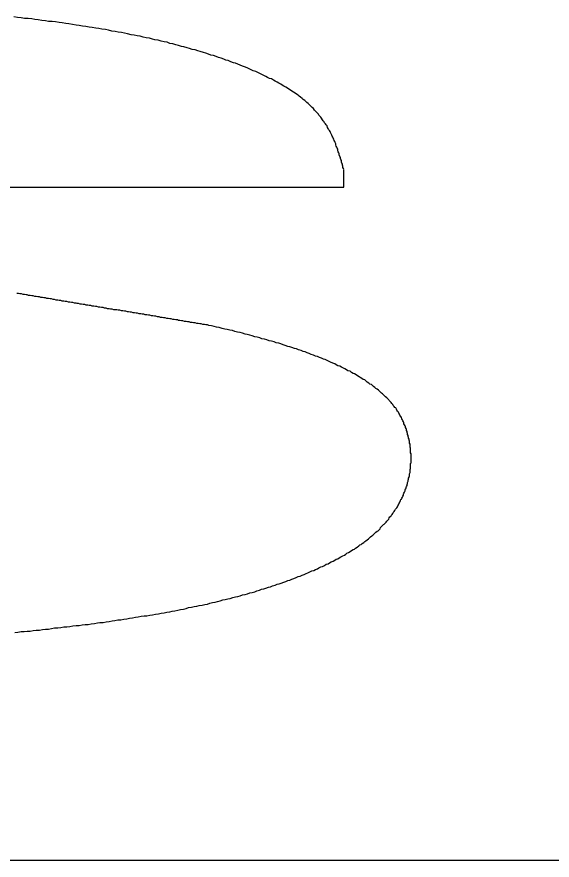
# Model space of a CAD drawing. Extents: x 79 to 369, y 158 to 363.
# Drawn here: x 133.687 to 134.738, y 353.32 to 354.976 of the extents above; entities that cross this region are included whole.
import ezdxf

# ---------------------------------------------------------------- set-up
doc = ezdxf.new("R2010")
doc.units = 0
doc.header["$MEASUREMENT"] = 0
doc.layers.get('0').update_dxf_attribs({"linetype": 'CONTINUOUS'})

msp = doc.modelspace()

# ---------------------------------------------------------------- linework, layer by layer
at = {"color": 7, "linetype": 'Continuous'}
for p, q in [((134.3287, 354.6416), (134.3287, 354.6758)), ((133.5426, 354.6416), (134.3287, 354.6416)), ((121.0119, 353.3202), (142.0119, 353.3202))]:
    msp.add_line(p, q, dxfattribs=at)
at = {"color": 7}
for points in [[(134.329, 354.676, 0), (134.328, 354.678, 0), (134.327, 354.68, 0), (134.327, 354.683, 0), (134.326, 354.685, 0), (134.326, 354.687, 0), (134.325, 354.689, 0), (134.324, 354.691, 0), (134.324, 354.694, 0), (134.323, 354.696, 0), (134.322, 354.698, 0), (134.322, 354.7, 0), (134.321, 354.702, 0), (134.32, 354.705, 0), (134.32, 354.707, 0), (134.319, 354.709, 0), (134.318, 354.711, 0), (134.317, 354.714, 0), (134.317, 354.716, 0), (134.316, 354.718, 0), (134.315, 354.72, 0), (134.314, 354.722, 0), (134.313, 354.725, 0), (134.313, 354.727, 0), (134.312, 354.729, 0), (134.311, 354.731, 0), (134.31, 354.733, 0), (134.309, 354.736, 0), (134.308, 354.738, 0), (134.307, 354.74, 0), (134.306, 354.742, 0), (134.305, 354.744, 0), (134.304, 354.746, 0), (134.303, 354.749, 0), (134.302, 354.751, 0), (134.301, 354.753, 0), (134.299, 354.755, 0), (134.298, 354.757, 0), (134.297, 354.759, 0), (134.296, 354.762, 0), (134.294, 354.764, 0), (134.293, 354.766, 0), (134.291, 354.768, 0), (134.29, 354.77, 0), (134.288, 354.772, 0), (134.287, 354.774, 0), (134.285, 354.777, 0), (134.284, 354.779, 0), (134.282, 354.781, 0), (134.28, 354.783, 0), (134.279, 354.785, 0), (134.277, 354.787, 0), (134.275, 354.789, 0), (134.273, 354.791, 0), (134.271, 354.793, 0), (134.269, 354.796, 0), (134.267, 354.798, 0), (134.265, 354.8, 0), (134.263, 354.802, 0), (134.261, 354.804, 0), (134.259, 354.806, 0), (134.256, 354.808, 0), (134.254, 354.81, 0), (134.252, 354.812, 0), (134.249, 354.814, 0), (134.247, 354.816, 0), (134.244, 354.818, 0), (134.241, 354.82, 0), (134.239, 354.822, 0), (134.236, 354.824, 0), (134.233, 354.826, 0), (134.23, 354.828, 0), (134.227, 354.83, 0), (134.224, 354.832, 0), (134.221, 354.834, 0), (134.218, 354.836, 0), (134.215, 354.838, 0), (134.211, 354.84, 0), (134.208, 354.842, 0), (134.205, 354.844, 0), (134.201, 354.846, 0), (134.198, 354.848, 0), (134.194, 354.85, 0), (134.191, 354.852, 0), (134.187, 354.854, 0), (134.183, 354.855, 0), (134.179, 354.857, 0), (134.176, 354.859, 0), (134.172, 354.861, 0), (134.168, 354.863, 0), (134.164, 354.865, 0), (134.16, 354.867, 0), (134.156, 354.869, 0), (134.151, 354.87, 0), (134.147, 354.872, 0), (134.143, 354.874, 0), (134.139, 354.876, 0), (134.134, 354.878, 0), (134.13, 354.879, 0), (134.125, 354.881, 0), (134.121, 354.883, 0), (134.116, 354.885, 0), (134.112, 354.886, 0), (134.107, 354.888, 0), (134.102, 354.89, 0), (134.097, 354.891, 0), (134.093, 354.893, 0), (134.088, 354.895, 0), (134.083, 354.896, 0), (134.078, 354.898, 0), (134.073, 354.9, 0), (134.068, 354.901, 0), (134.063, 354.903, 0), (134.058, 354.905, 0), (134.053, 354.906, 0), (134.047, 354.908, 0), (134.042, 354.909, 0), (134.037, 354.911, 0), (134.031, 354.912, 0), (134.026, 354.914, 0), (134.021, 354.915, 0), (134.015, 354.917, 0), (134.01, 354.918, 0), (134.004, 354.92, 0), (133.999, 354.921, 0), (133.993, 354.923, 0), (133.987, 354.924, 0), (133.982, 354.926, 0), (133.976, 354.927, 0), (133.97, 354.928, 0), (133.964, 354.93, 0), (133.958, 354.931, 0), (133.953, 354.932, 0), (133.947, 354.934, 0), (133.941, 354.935, 0), (133.935, 354.936, 0), (133.929, 354.938, 0), (133.923, 354.939, 0), (133.917, 354.94, 0), (133.911, 354.941, 0), (133.904, 354.943, 0), (133.898, 354.944, 0), (133.892, 354.945, 0), (133.886, 354.946, 0), (133.88, 354.947, 0), (133.873, 354.948, 0), (133.867, 354.95, 0), (133.861, 354.951, 0), (133.854, 354.952, 0), (133.848, 354.953, 0), (133.842, 354.954, 0), (133.835, 354.955, 0), (133.829, 354.956, 0), (133.822, 354.957, 0), (133.816, 354.958, 0), (133.809, 354.959, 0), (133.803, 354.96, 0), (133.796, 354.961, 0), (133.789, 354.962, 0), (133.783, 354.963, 0), (133.776, 354.964, 0), (133.77, 354.965, 0), (133.763, 354.966, 0), (133.756, 354.967, 0), (133.749, 354.967, 0), (133.743, 354.968, 0), (133.736, 354.969, 0), (133.729, 354.97, 0), (133.722, 354.971, 0), (133.716, 354.972, 0), (133.709, 354.973, 0), (133.702, 354.973, 0), (133.695, 354.974, 0), (133.688, 354.975, 0), (133.681, 354.976, 0)], [(134.064, 354.37, 0), (134.061, 354.371, 0), (134.058, 354.371, 0), (134.055, 354.372, 0), (134.052, 354.372, 0), (134.049, 354.373, 0), (134.046, 354.373, 0), (134.043, 354.374, 0), (134.04, 354.374, 0), (134.037, 354.375, 0), (134.034, 354.375, 0), (134.031, 354.376, 0), (134.028, 354.376, 0), (134.025, 354.377, 0), (134.022, 354.377, 0), (134.019, 354.378, 0), (134.016, 354.378, 0), (134.013, 354.379, 0), (134.01, 354.379, 0), (134.007, 354.38, 0), (134.004, 354.38, 0), (134.002, 354.381, 0), (133.999, 354.381, 0), (133.996, 354.382, 0), (133.993, 354.382, 0), (133.99, 354.383, 0), (133.987, 354.383, 0), (133.984, 354.384, 0), (133.981, 354.384, 0), (133.978, 354.385, 0), (133.975, 354.385, 0), (133.972, 354.386, 0), (133.969, 354.386, 0), (133.966, 354.387, 0), (133.963, 354.387, 0), (133.96, 354.388, 0), (133.957, 354.388, 0), (133.954, 354.389, 0), (133.951, 354.389, 0), (133.948, 354.39, 0), (133.945, 354.39, 0), (133.942, 354.391, 0), (133.939, 354.391, 0), (133.936, 354.392, 0), (133.933, 354.392, 0), (133.93, 354.393, 0), (133.927, 354.393, 0), (133.924, 354.394, 0), (133.921, 354.394, 0), (133.918, 354.395, 0), (133.915, 354.395, 0), (133.912, 354.396, 0), (133.909, 354.396, 0), (133.906, 354.397, 0), (133.904, 354.397, 0), (133.901, 354.398, 0), (133.898, 354.398, 0), (133.895, 354.399, 0), (133.892, 354.399, 0), (133.889, 354.4, 0), (133.886, 354.4, 0), (133.883, 354.401, 0), (133.88, 354.401, 0), (133.877, 354.401, 0), (133.874, 354.402, 0), (133.871, 354.402, 0), (133.868, 354.403, 0), (133.865, 354.403, 0), (133.862, 354.404, 0), (133.859, 354.404, 0), (133.856, 354.405, 0), (133.853, 354.405, 0), (133.85, 354.406, 0), (133.847, 354.406, 0), (133.844, 354.407, 0), (133.841, 354.407, 0), (133.838, 354.408, 0), (133.835, 354.408, 0), (133.832, 354.409, 0), (133.829, 354.409, 0), (133.826, 354.41, 0), (133.823, 354.41, 0), (133.82, 354.411, 0), (133.817, 354.411, 0), (133.814, 354.412, 0), (133.811, 354.412, 0), (133.808, 354.413, 0), (133.805, 354.413, 0), (133.803, 354.414, 0), (133.8, 354.414, 0), (133.797, 354.415, 0), (133.794, 354.415, 0), (133.791, 354.416, 0), (133.788, 354.416, 0), (133.785, 354.417, 0), (133.782, 354.417, 0), (133.779, 354.418, 0), (133.776, 354.418, 0), (133.773, 354.419, 0), (133.77, 354.419, 0), (133.767, 354.42, 0), (133.764, 354.42, 0), (133.761, 354.421, 0), (133.758, 354.421, 0), (133.755, 354.422, 0), (133.752, 354.422, 0), (133.749, 354.423, 0), (133.746, 354.423, 0), (133.743, 354.424, 0), (133.74, 354.424, 0), (133.737, 354.425, 0), (133.734, 354.425, 0), (133.731, 354.426, 0), (133.728, 354.426, 0), (133.725, 354.427, 0), (133.722, 354.427, 0), (133.719, 354.428, 0), (133.716, 354.428, 0), (133.713, 354.429, 0), (133.71, 354.429, 0), (133.707, 354.43, 0), (133.705, 354.43, 0), (133.702, 354.431, 0), (133.699, 354.431, 0), (133.696, 354.432, 0), (133.693, 354.432, 0), (133.69, 354.433, 0), (133.687, 354.433, 0)], [(133.683, 353.767, 0), (133.689, 353.768, 0), (133.695, 353.769, 0), (133.701, 353.769, 0), (133.707, 353.77, 0), (133.713, 353.77, 0), (133.719, 353.771, 0), (133.725, 353.772, 0), (133.731, 353.772, 0), (133.737, 353.773, 0), (133.743, 353.774, 0), (133.749, 353.774, 0), (133.755, 353.775, 0), (133.761, 353.776, 0), (133.767, 353.776, 0), (133.773, 353.777, 0), (133.779, 353.778, 0), (133.785, 353.778, 0), (133.791, 353.779, 0), (133.797, 353.78, 0), (133.803, 353.781, 0), (133.809, 353.781, 0), (133.815, 353.782, 0), (133.821, 353.783, 0), (133.827, 353.783, 0), (133.833, 353.784, 0), (133.839, 353.785, 0), (133.845, 353.786, 0), (133.85, 353.787, 0), (133.856, 353.787, 0), (133.862, 353.788, 0), (133.868, 353.789, 0), (133.874, 353.79, 0), (133.879, 353.791, 0), (133.885, 353.792, 0), (133.891, 353.792, 0), (133.897, 353.793, 0), (133.903, 353.794, 0), (133.908, 353.795, 0), (133.914, 353.796, 0), (133.92, 353.797, 0), (133.925, 353.798, 0), (133.931, 353.799, 0), (133.937, 353.8, 0), (133.942, 353.8, 0), (133.948, 353.801, 0), (133.953, 353.802, 0), (133.959, 353.803, 0), (133.965, 353.804, 0), (133.97, 353.805, 0), (133.976, 353.806, 0), (133.981, 353.807, 0), (133.987, 353.808, 0), (133.992, 353.809, 0), (133.997, 353.81, 0), (134.003, 353.811, 0), (134.008, 353.812, 0), (134.014, 353.813, 0), (134.019, 353.814, 0), (134.024, 353.816, 0), (134.03, 353.817, 0), (134.035, 353.818, 0), (134.04, 353.819, 0), (134.045, 353.82, 0), (134.051, 353.821, 0), (134.056, 353.822, 0), (134.061, 353.823, 0), (134.066, 353.825, 0), (134.071, 353.826, 0), (134.076, 353.827, 0), (134.081, 353.828, 0), (134.086, 353.829, 0), (134.091, 353.831, 0), (134.096, 353.832, 0), (134.101, 353.833, 0), (134.106, 353.834, 0), (134.111, 353.836, 0), (134.116, 353.837, 0), (134.121, 353.838, 0), (134.125, 353.839, 0), (134.13, 353.841, 0), (134.135, 353.842, 0), (134.14, 353.843, 0), (134.144, 353.845, 0), (134.149, 353.846, 0), (134.154, 353.847, 0), (134.158, 353.849, 0), (134.163, 353.85, 0), (134.167, 353.852, 0), (134.172, 353.853, 0), (134.176, 353.854, 0), (134.181, 353.856, 0), (134.185, 353.857, 0), (134.189, 353.859, 0), (134.194, 353.86, 0), (134.198, 353.862, 0), (134.202, 353.863, 0), (134.206, 353.864, 0), (134.211, 353.866, 0), (134.215, 353.867, 0), (134.219, 353.869, 0), (134.223, 353.87, 0), (134.227, 353.872, 0), (134.231, 353.873, 0), (134.235, 353.875, 0), (134.239, 353.877, 0), (134.243, 353.878, 0), (134.247, 353.88, 0), (134.251, 353.881, 0), (134.255, 353.883, 0), (134.258, 353.884, 0), (134.262, 353.886, 0), (134.266, 353.888, 0), (134.27, 353.889, 0), (134.273, 353.891, 0), (134.277, 353.892, 0), (134.28, 353.894, 0), (134.284, 353.896, 0), (134.287, 353.897, 0), (134.291, 353.899, 0), (134.294, 353.901, 0), (134.298, 353.902, 0), (134.301, 353.904, 0), (134.304, 353.906, 0), (134.308, 353.907, 0), (134.311, 353.909, 0), (134.314, 353.911, 0), (134.317, 353.912, 0), (134.32, 353.914, 0), (134.323, 353.916, 0), (134.327, 353.918, 0), (134.33, 353.919, 0), (134.333, 353.921, 0), (134.335, 353.923, 0), (134.338, 353.924, 0), (134.341, 353.926, 0), (134.344, 353.928, 0), (134.347, 353.93, 0), (134.35, 353.931, 0), (134.352, 353.933, 0), (134.355, 353.935, 0), (134.358, 353.937, 0), (134.36, 353.939, 0), (134.363, 353.94, 0), (134.365, 353.942, 0), (134.368, 353.944, 0), (134.37, 353.946, 0), (134.372, 353.947, 0), (134.375, 353.949, 0), (134.377, 353.951, 0), (134.379, 353.953, 0), (134.381, 353.955, 0), (134.384, 353.957, 0), (134.386, 353.958, 0), (134.388, 353.96, 0), (134.39, 353.962, 0), (134.392, 353.964, 0), (134.394, 353.966, 0), (134.396, 353.967, 0), (134.398, 353.969, 0), (134.4, 353.971, 0), (134.401, 353.973, 0), (134.403, 353.975, 0), (134.405, 353.977, 0), (134.407, 353.979, 0), (134.408, 353.98, 0), (134.41, 353.982, 0), (134.412, 353.984, 0), (134.413, 353.986, 0), (134.415, 353.988, 0), (134.417, 353.99, 0), (134.418, 353.992, 0), (134.419, 353.994, 0), (134.421, 353.995, 0), (134.422, 353.997, 0), (134.424, 353.999, 0), (134.425, 354.001, 0), (134.426, 354.003, 0), (134.428, 354.005, 0), (134.429, 354.007, 0), (134.43, 354.009, 0), (134.431, 354.01, 0), (134.433, 354.012, 0), (134.434, 354.014, 0), (134.435, 354.016, 0), (134.436, 354.018, 0), (134.437, 354.02, 0), (134.438, 354.022, 0), (134.439, 354.024, 0), (134.44, 354.026, 0), (134.441, 354.028, 0), (134.442, 354.029, 0), (134.443, 354.031, 0), (134.444, 354.033, 0), (134.445, 354.035, 0), (134.446, 354.037, 0), (134.446, 354.039, 0), (134.447, 354.041, 0), (134.448, 354.043, 0), (134.449, 354.045, 0), (134.449, 354.047, 0), (134.45, 354.049, 0), (134.451, 354.05, 0), (134.451, 354.052, 0), (134.452, 354.054, 0), (134.453, 354.056, 0), (134.453, 354.058, 0), (134.454, 354.06, 0), (134.454, 354.062, 0), (134.455, 354.064, 0), (134.455, 354.066, 0), (134.456, 354.068, 0), (134.456, 354.07, 0), (134.457, 354.072, 0), (134.457, 354.073, 0), (134.458, 354.075, 0), (134.458, 354.077, 0), (134.458, 354.079, 0), (134.459, 354.081, 0), (134.459, 354.083, 0), (134.459, 354.085, 0), (134.459, 354.087, 0), (134.46, 354.089, 0), (134.46, 354.091, 0), (134.46, 354.093, 0), (134.46, 354.095, 0), (134.46, 354.097, 0), (134.46, 354.099, 0), (134.461, 354.1, 0), (134.461, 354.102, 0), (134.461, 354.104, 0), (134.461, 354.106, 0), (134.461, 354.108, 0), (134.461, 354.11, 0), (134.461, 354.112, 0), (134.461, 354.114, 0), (134.461, 354.116, 0), (134.461, 354.118, 0), (134.46, 354.12, 0), (134.46, 354.122, 0), (134.46, 354.124, 0), (134.46, 354.125, 0), (134.46, 354.127, 0), (134.46, 354.129, 0), (134.459, 354.131, 0), (134.459, 354.133, 0), (134.459, 354.135, 0), (134.459, 354.137, 0), (134.458, 354.139, 0), (134.458, 354.141, 0), (134.458, 354.143, 0), (134.457, 354.145, 0), (134.457, 354.147, 0), (134.456, 354.149, 0), (134.456, 354.15, 0), (134.455, 354.152, 0), (134.455, 354.154, 0), (134.454, 354.156, 0), (134.454, 354.158, 0), (134.453, 354.16, 0), (134.453, 354.162, 0), (134.452, 354.164, 0), (134.452, 354.166, 0), (134.451, 354.168, 0), (134.45, 354.17, 0), (134.45, 354.171, 0), (134.449, 354.173, 0), (134.448, 354.175, 0), (134.447, 354.177, 0), (134.447, 354.179, 0), (134.446, 354.181, 0), (134.445, 354.183, 0), (134.444, 354.185, 0), (134.443, 354.187, 0), (134.442, 354.189, 0), (134.441, 354.191, 0), (134.44, 354.192, 0), (134.439, 354.194, 0), (134.438, 354.196, 0), (134.437, 354.198, 0), (134.436, 354.2, 0), (134.434, 354.202, 0), (134.433, 354.204, 0), (134.432, 354.206, 0), (134.431, 354.208, 0), (134.429, 354.209, 0), (134.428, 354.211, 0), (134.426, 354.213, 0), (134.425, 354.215, 0), (134.423, 354.217, 0), (134.422, 354.219, 0), (134.42, 354.221, 0), (134.418, 354.223, 0), (134.417, 354.224, 0), (134.415, 354.226, 0), (134.413, 354.228, 0), (134.411, 354.23, 0), (134.409, 354.232, 0), (134.407, 354.234, 0), (134.405, 354.236, 0), (134.403, 354.237, 0), (134.401, 354.239, 0), (134.399, 354.241, 0), (134.397, 354.243, 0), (134.394, 354.245, 0), (134.392, 354.246, 0), (134.39, 354.248, 0), (134.387, 354.25, 0), (134.385, 354.252, 0), (134.383, 354.254, 0), (134.38, 354.255, 0), (134.378, 354.257, 0), (134.375, 354.259, 0), (134.372, 354.261, 0), (134.37, 354.263, 0), (134.367, 354.264, 0), (134.364, 354.266, 0), (134.361, 354.268, 0), (134.359, 354.269, 0), (134.356, 354.271, 0), (134.353, 354.273, 0), (134.35, 354.275, 0), (134.347, 354.276, 0), (134.344, 354.278, 0), (134.341, 354.28, 0), (134.337, 354.281, 0), (134.334, 354.283, 0), (134.331, 354.285, 0), (134.328, 354.286, 0), (134.324, 354.288, 0), (134.321, 354.29, 0), (134.317, 354.291, 0), (134.314, 354.293, 0), (134.311, 354.295, 0), (134.307, 354.296, 0), (134.303, 354.298, 0), (134.3, 354.299, 0), (134.296, 354.301, 0), (134.292, 354.303, 0), (134.289, 354.304, 0), (134.285, 354.306, 0), (134.281, 354.307, 0), (134.277, 354.309, 0), (134.273, 354.31, 0), (134.269, 354.312, 0), (134.265, 354.313, 0), (134.261, 354.315, 0), (134.257, 354.316, 0), (134.253, 354.318, 0), (134.249, 354.319, 0), (134.245, 354.321, 0), (134.24, 354.322, 0), (134.236, 354.324, 0), (134.232, 354.325, 0), (134.227, 354.327, 0), (134.223, 354.328, 0), (134.219, 354.329, 0), (134.214, 354.331, 0), (134.21, 354.332, 0), (134.205, 354.334, 0), (134.201, 354.335, 0), (134.196, 354.336, 0), (134.192, 354.338, 0), (134.187, 354.339, 0), (134.182, 354.34, 0), (134.178, 354.342, 0), (134.173, 354.343, 0), (134.168, 354.344, 0), (134.164, 354.346, 0), (134.159, 354.347, 0), (134.154, 354.348, 0), (134.149, 354.35, 0), (134.144, 354.351, 0), (134.139, 354.352, 0), (134.135, 354.353, 0), (134.13, 354.355, 0), (134.125, 354.356, 0), (134.12, 354.357, 0), (134.115, 354.358, 0), (134.11, 354.36, 0), (134.105, 354.361, 0), (134.1, 354.362, 0), (134.095, 354.363, 0), (134.09, 354.364, 0), (134.084, 354.366, 0), (134.079, 354.367, 0), (134.074, 354.368, 0), (134.069, 354.369, 0), (134.064, 354.37, 0)]]:
    msp.add_polyline3d(points, dxfattribs=at)

doc.saveas('drawing.dxf')
